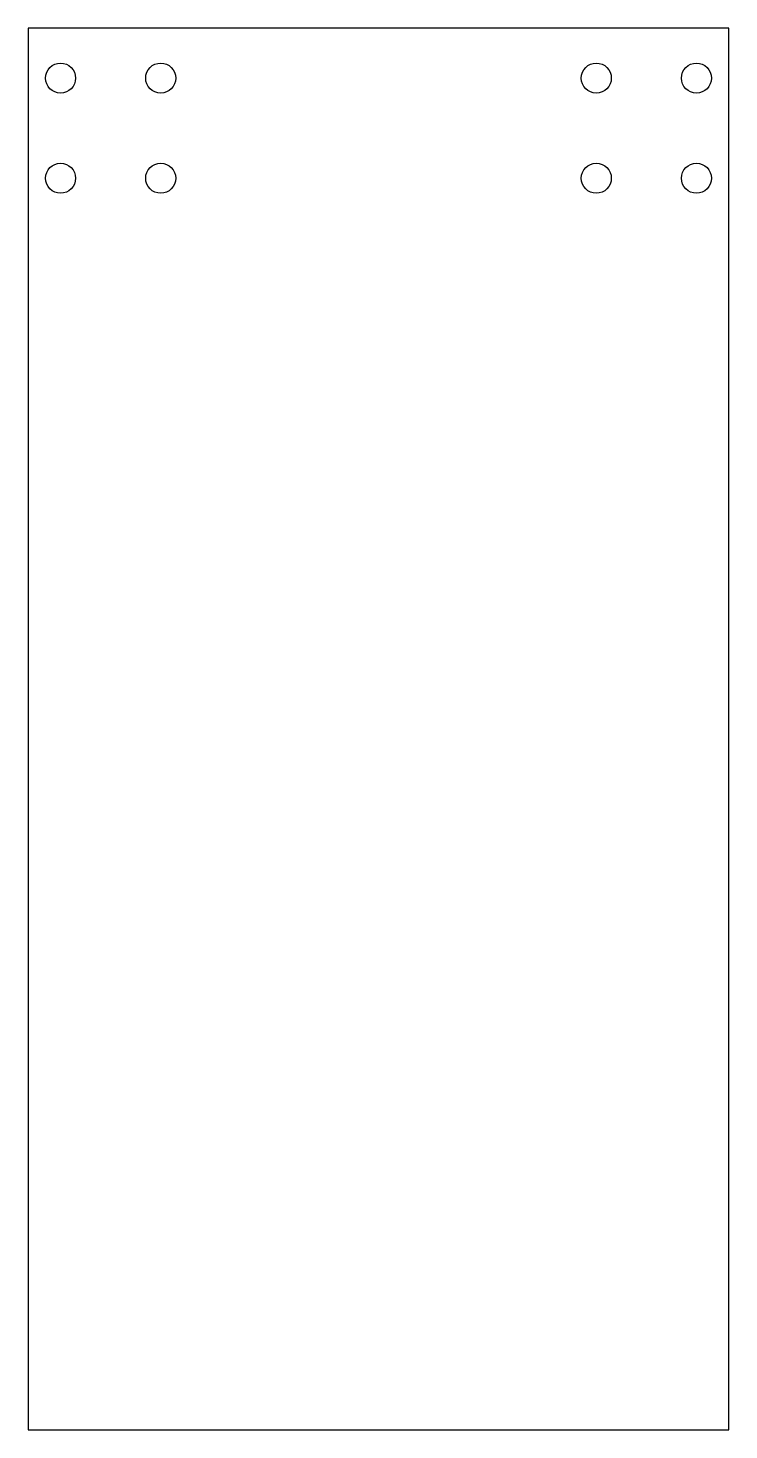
# Model space of a CAD drawing. Header units: millimetres. Extents: x -35 to 35, y -167 to -27.
import ezdxf

# ---------------------------------------------------------------- set-up
doc = ezdxf.new("R2010")
doc.units = ezdxf.units.MM
doc.layers.get('0').update_dxf_attribs({"linetype": 'CONTINUOUS'})

msp = doc.modelspace()

# ---------------------------------------------------------------- linework, layer by layer
msp.add_lwpolyline([(-35, -167.11), (35, -167.11), (35, -27.11), (-35, -27.11)], close=True)
for centre in [(-31.75, -32.11), (-21.75, -32.11), (21.75, -32.11), (31.75, -32.11), (-31.75, -42.11), (-21.75, -42.11), (21.75, -42.11), (31.75, -42.11)]:
    msp.add_circle(centre, 1.5)

doc.saveas('drawing.dxf')
